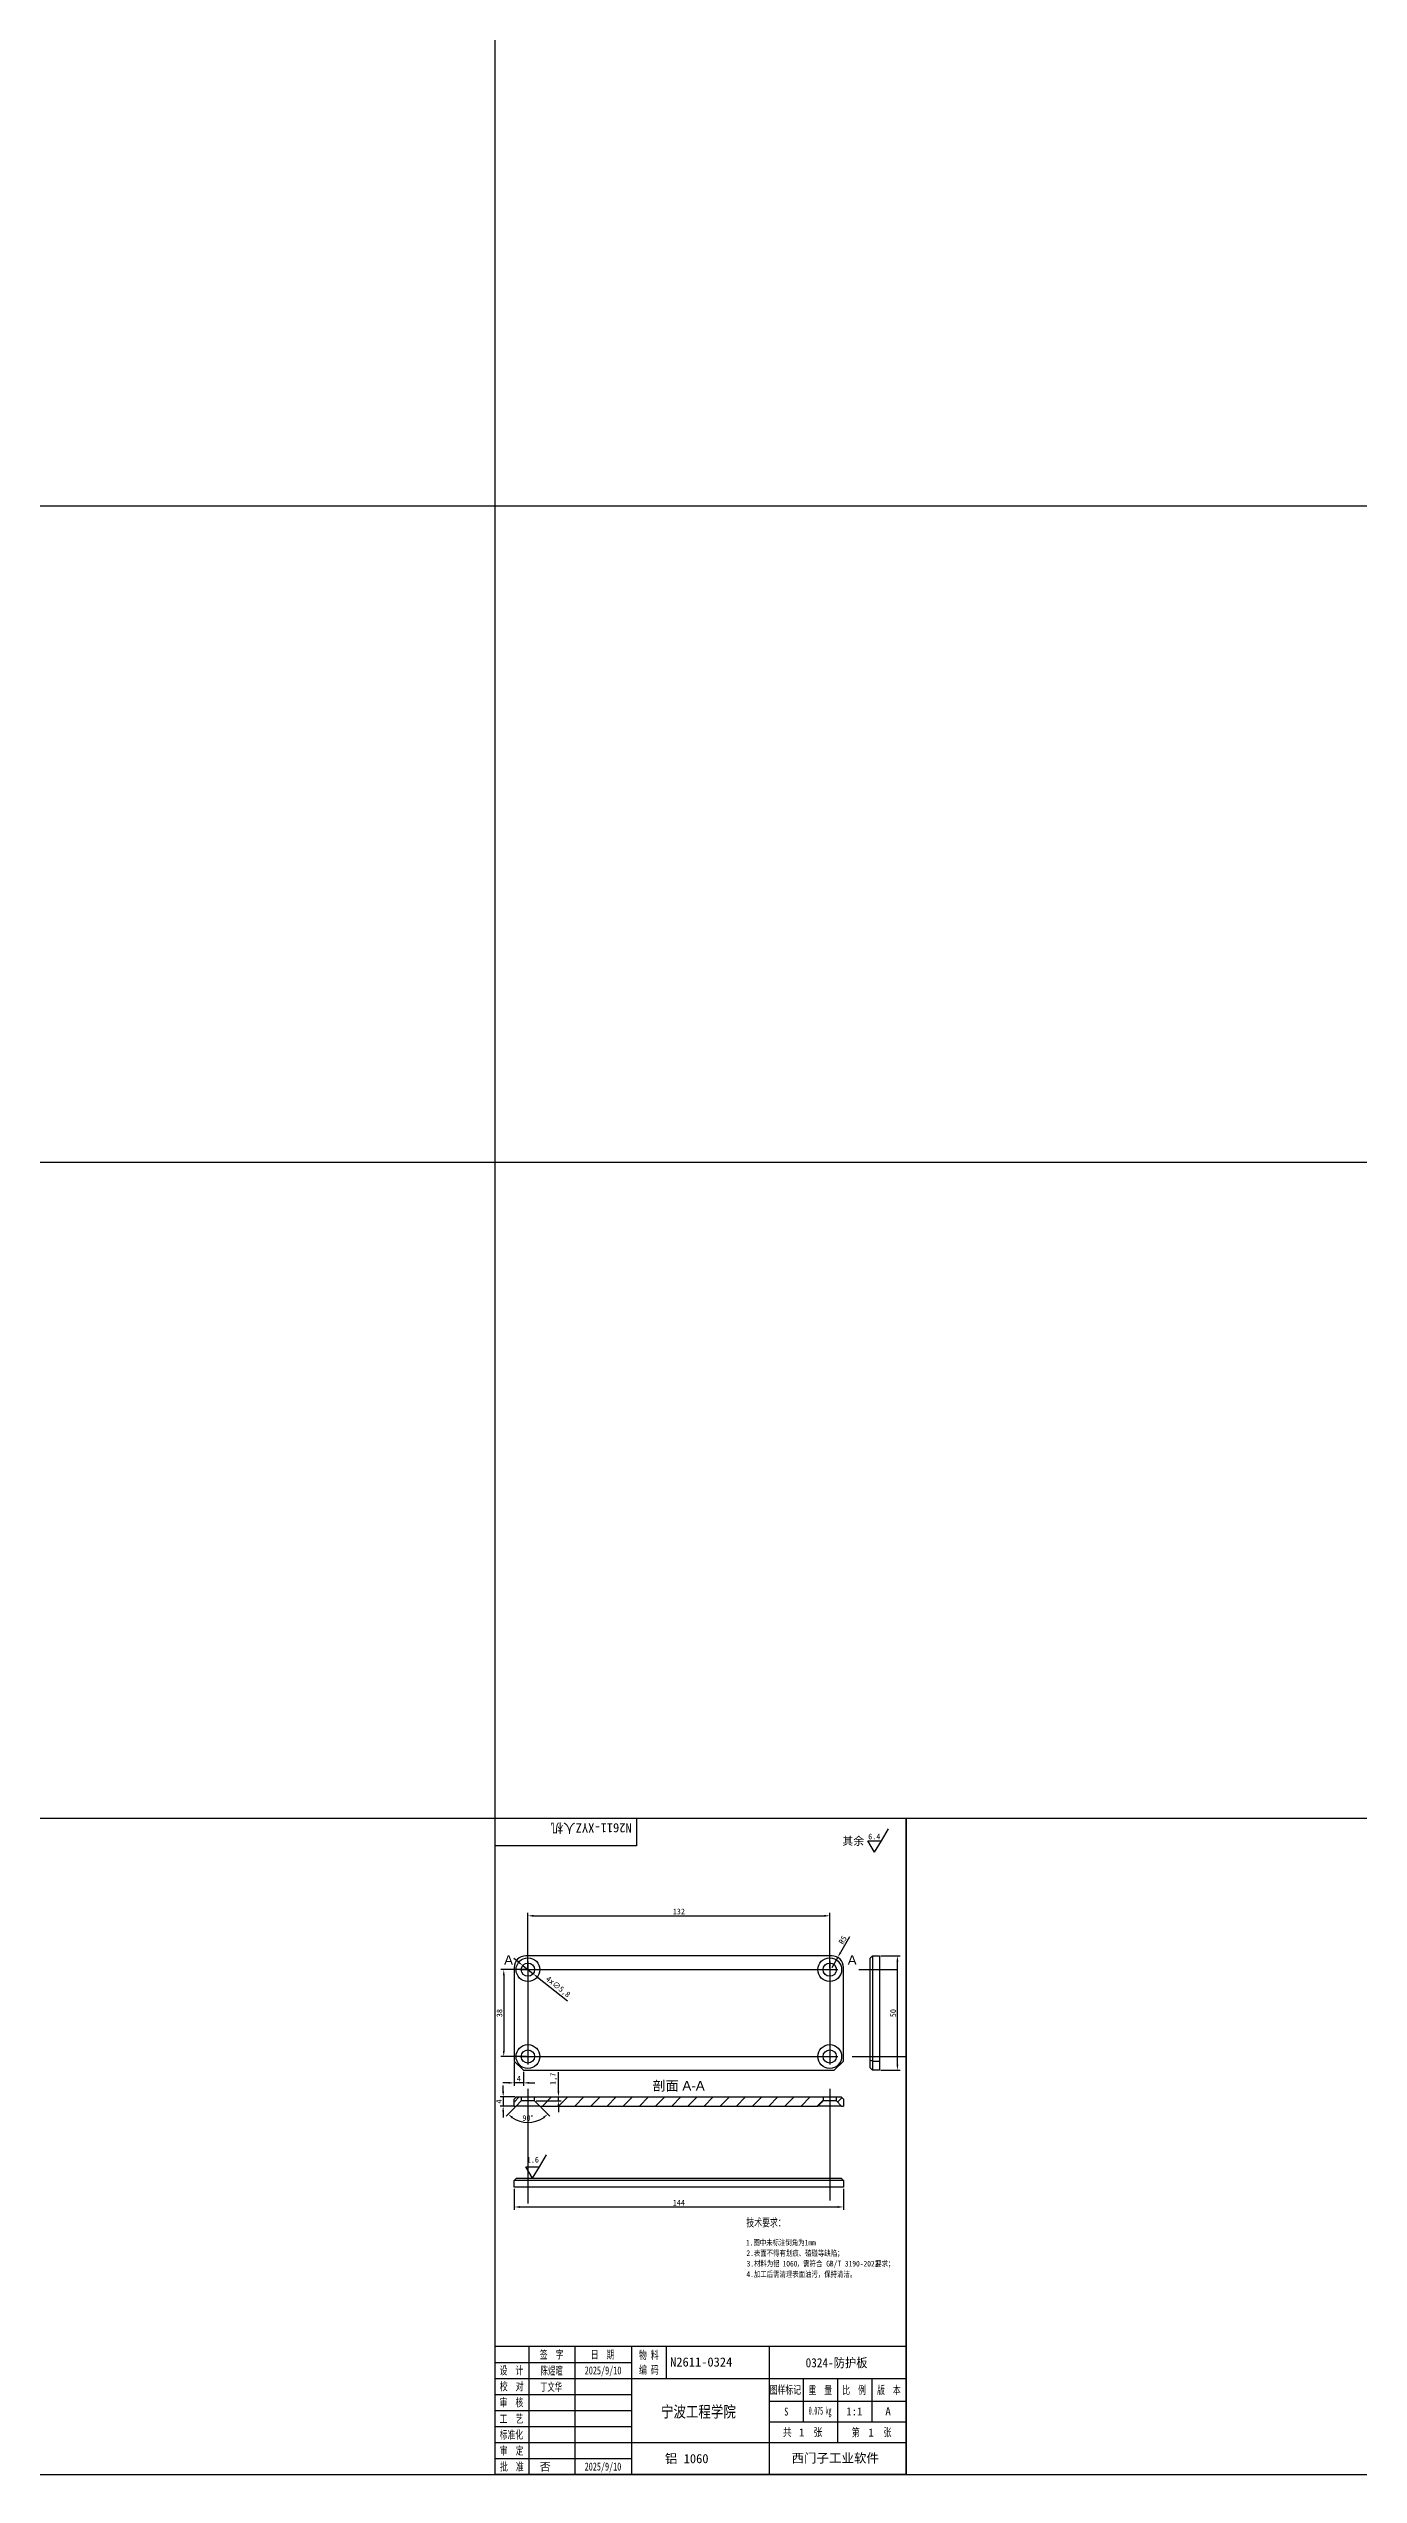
# Model space of a CAD drawing. Header units: millimetres. Extents: x 0 to 6044, y -1712 to 410.
# Drawn here: x 1949 to 2522, y -1712 to -651 of the extents above; entities that cross this region are included whole.
import ezdxf
from ezdxf.enums import TextEntityAlignment as Align
from ezdxf.lldxf.tags import DXFTag

# ---------------------------------------------------------------- set-up
doc = ezdxf.new("R2010")
doc.units = ezdxf.units.MM
for name, color, linetype in [('0324-防护板', 7, 'Continuous'), ('Default', 7, 'Continuous'), ('图框', 7, 'Continuous')]:
    doc.layers.add(name, color=color, linetype=linetype)
doc.styles.add('MtXpl_', font='SimSun.ttf')
doc.styles.add('MtXpl__1', font='')
doc.styles.add('SEACAD_Arial', font='arial.ttf')
doc.styles.get('MtXpl__1').set_extended_font_data('SimSun', bold=True)
tags = doc.linetypes.add('CENTER2', pattern=[28.575, 19.05, -3.175, 3.175, -3.175]).pattern_tags.tags
tags[10:11] = [DXFTag(74, 4), DXFTag(75, 0), DXFTag(340, '0'), DXFTag(46, 0.0), DXFTag(50, 0.0), DXFTag(44, 0.0), DXFTag(45, 0.0)]
tags[8:9] = [DXFTag(74, 4), DXFTag(75, 0), DXFTag(340, '0'), DXFTag(46, 0.0), DXFTag(50, 0.0), DXFTag(44, 0.0), DXFTag(45, 0.0)]
tags[6:7] = [DXFTag(74, 4), DXFTag(75, 0), DXFTag(340, '0'), DXFTag(46, 0.0), DXFTag(50, 0.0), DXFTag(44, 0.0), DXFTag(45, 0.0)]
tags[4:5] = [DXFTag(74, 4), DXFTag(75, 0), DXFTag(340, '0'), DXFTag(46, 0.0), DXFTag(50, 0.0), DXFTag(44, 0.0), DXFTag(45, 0.0)]
pattern_1 = [(45, (2119, -1716.945), (-3.53553, 3.53553), [])]

# ---------------------------------------------------------------- blocks, each defined once
blk = doc.blocks.new('SE4')
at = {"color": 7, "linetype": 'Continuous', "style": 'SEACAD_Arial'}
blk.add_text('A', height=4.2, dxfattribs=at).set_placement((29.1, 232.1), align=Align.TOP_LEFT)
blk = doc.blocks.new('SE5')
at = {"color": 7, "linetype": 'Continuous', "style": 'SEACAD_Arial'}
blk.add_text('A', height=4.2, dxfattribs=at).set_placement((179.4, 232.1), align=Align.TOP_LEFT)

msp = doc.modelspace()

# ---------------------------------------------------------------- hatches: boundary and pattern name
at = {"layer": '0324-防护板', "linetype": 'Continuous'}
h = msp.add_hatch(dxfattribs=at)
h.set_pattern_fill('LINE', scale=1.574803, angle=45, style=0)
h.set_pattern_definition(pattern_1)
h.paths.add_polyline_path([(2153.546, -1546.831), (2152.546, -1547.831), (2152.546, -1550.831), (2153.346, -1550.831), (2155.646, -1548.531), (2155.646, -1546.831)])
h = msp.add_hatch(dxfattribs=at)
h.set_pattern_fill('LINE', scale=1.574803, angle=45, style=0)
h.set_pattern_definition(pattern_1)
h.paths.add_polyline_path([(2161.446, -1548.531), (2163.746, -1550.831), (2285.346, -1550.831), (2287.646, -1548.531), (2287.646, -1546.831), (2161.446, -1546.831)])
h = msp.add_hatch(dxfattribs=at)
h.set_pattern_fill('LINE', scale=1.574803, angle=45, style=0)
h.set_pattern_definition(pattern_1)
h.paths.add_polyline_path([(2296.546, -1547.831), (2295.546, -1546.831), (2293.446, -1546.831), (2293.446, -1548.531), (2295.746, -1550.831), (2296.546, -1550.831)])

# ---------------------------------------------------------------- linework, layer by layer
for p, q in [((2144, 10.027), (2144, -1711.945)), ((1754, -850.945), (3395.108, -850.945)), ((1754, -1137.973), (4874, -1137.973)), ((1934, -1424.945), (2144, -1424.945)), ((2144, -1424.945), (2144, -1711.945)), ((2144, -1424.945), (2534, -1424.945)), ((1754, -1711.945), (4874, -1711.945))]:
    msp.add_line(p, q)
at = {"color": 4}
for p, q in [((2313.162, -1434.79), (2316.249, -1429.645)), ((2307.162, -1434.79), (2313.162, -1434.79)), ((2310.162, -1439.79), (2307.162, -1434.79)), ((2310.162, -1439.79), (2313.162, -1434.79)), ((2158.546, -1490.543), (2158.546, -1466.364)), ((2161.046, -1467.614), (2288.046, -1467.614)), ((2290.546, -1490.543), (2290.546, -1466.364)), ((2299.218, -1476.796), (2295.278, -1483.663)), ((2312.874, -1485.168), (2321.407, -1485.168)), ((2157.921, -1491.168), (2146.707, -1491.168)), ((2147.957, -1493.668), (2147.957, -1526.668)), ((2154.318, -1487.81), (2152.36, -1486.255)), ((2156.275, -1489.365), (2160.817, -1492.972)), ((2175.825, -1504.893), (2162.774, -1494.527)), ((2291.546, -1490.168), (2294.034, -1485.831)), ((2320.157, -1532.668), (2320.157, -1487.668)), ((2157.921, -1529.168), (2146.707, -1529.168)), ((2152.546, -1531.793), (2152.546, -1541.921)), ((2156.546, -1535.793), (2156.546, -1541.921)), ((2171.866, -1544.331), (2171.866, -1535.998)), ((2312.874, -1535.168), (2321.407, -1535.168)), ((2152.921, -1546.831), (2146.456, -1546.831)), ((2150.046, -1540.671), (2147.546, -1540.671)), ((2147.706, -1544.331), (2147.706, -1541.831)), ((2147.706, -1546.831), (2147.706, -1550.831)), ((2156.546, -1540.671), (2152.546, -1540.671)), ((2159.046, -1540.671), (2161.546, -1540.671)), ((2162.071, -1546.831), (2173.116, -1546.831)), ((2162.071, -1548.531), (2173.116, -1548.531)), ((2171.866, -1548.531), (2171.866, -1546.831)), ((2152.721, -1550.831), (2146.456, -1550.831)), ((2147.706, -1553.331), (2147.706, -1555.831)), ((2152.904, -1551.273), (2148.961, -1555.217)), ((2164.188, -1551.273), (2168.131, -1555.217)), ((2171.866, -1551.031), (2171.866, -1553.531)), ((2157.546, -1577.343), (2163.546, -1577.343)), ((2160.546, -1582.343), (2157.546, -1577.343)), ((2160.546, -1582.343), (2163.546, -1577.343)), ((2163.546, -1577.343), (2166.633, -1572.198)), ((2152.546, -1586.968), (2152.546, -1596.21)), ((2296.546, -1586.968), (2296.546, -1596.21)), ((2155.046, -1594.96), (2294.046, -1594.96))]:
    msp.add_line(p, q, dxfattribs=at)
msp.add_arc((2158.546, -1545.631), 12.306, 236.660148, 303.339852, dxfattribs=at)
for points in [[(2161.046, -1467.197), (2161.046, -1468.031), (2158.546, -1467.614)], [(2288.046, -1467.197), (2288.046, -1468.031), (2290.546, -1467.614)], [(2294.917, -1483.455), (2295.64, -1483.87), (2294.034, -1485.831)], [(2319.74, -1487.668), (2320.573, -1487.668), (2320.157, -1485.168)], [(2147.541, -1493.668), (2148.374, -1493.668), (2147.957, -1491.168)], [(2154.577, -1487.483), (2154.059, -1488.136), (2156.275, -1489.365)], [(2163.034, -1494.201), (2162.515, -1494.853), (2160.817, -1492.972)], [(2147.541, -1526.668), (2148.374, -1526.668), (2147.957, -1529.168)], [(2319.74, -1532.668), (2320.573, -1532.668), (2320.157, -1535.168)], [(2147.289, -1544.331), (2148.123, -1544.331), (2147.706, -1546.831)], [(2150.046, -1540.254), (2150.046, -1541.088), (2152.546, -1540.671)], [(2159.046, -1540.254), (2159.046, -1541.088), (2156.546, -1540.671)], [(2171.449, -1544.331), (2172.283, -1544.331), (2171.866, -1546.831)], [(2171.449, -1551.031), (2172.283, -1551.031), (2171.866, -1548.531)], [(2147.289, -1553.331), (2148.123, -1553.331), (2147.706, -1550.831)], [(2151.52, -1556.235), (2152.046, -1555.589), (2149.845, -1554.333)], [(2165.046, -1555.589), (2165.573, -1556.235), (2167.248, -1554.333)], [(2155.046, -1594.543), (2155.046, -1595.377), (2152.546, -1594.96)], [(2294.046, -1594.543), (2294.046, -1595.377), (2296.546, -1594.96)]]:
    msp.add_solid(points, dxfattribs=at)
at = {"layer": '0324-防护板', "color": 7, "linetype": 'Continuous'}
for p, q in [((2291.546, -1485.168), (2157.546, -1485.168)), ((2308.249, -1486.168), (2309.249, -1485.168)), ((2309.249, -1485.168), (2312.249, -1485.168)), ((2309.249, -1485.168), (2309.249, -1490.168)), ((2312.249, -1485.168), (2312.249, -1490.168)), ((2152.546, -1490.168), (2152.546, -1531.168)), ((2296.546, -1531.168), (2296.546, -1490.168)), ((2308.249, -1490.168), (2308.249, -1486.168)), ((2308.249, -1530.754), (2308.249, -1490.168)), ((2309.249, -1490.168), (2309.249, -1531.168)), ((2312.249, -1490.168), (2312.249, -1531.168)), ((2152.546, -1531.168), (2156.546, -1535.168)), ((2156.546, -1535.168), (2292.546, -1535.168)), ((2292.546, -1535.168), (2296.546, -1531.168)), ((2308.249, -1534.168), (2308.249, -1530.754)), ((2309.249, -1531.168), (2308.249, -1530.754)), ((2309.249, -1535.168), (2308.249, -1534.168)), ((2309.249, -1531.168), (2312.249, -1531.168)), ((2309.249, -1531.168), (2309.249, -1535.168)), ((2312.249, -1535.168), (2309.249, -1535.168)), ((2312.249, -1531.168), (2312.249, -1535.168)), ((2153.546, -1546.831), (2152.546, -1547.831)), ((2152.546, -1550.831), (2152.546, -1547.831)), ((2155.646, -1548.531), (2153.346, -1550.831)), ((2153.546, -1546.831), (2155.646, -1546.831)), ((2155.646, -1546.831), (2161.446, -1546.831)), ((2155.646, -1546.831), (2155.646, -1548.531)), ((2161.446, -1548.531), (2155.646, -1548.531)), ((2161.446, -1548.531), (2161.446, -1546.831)), ((2161.446, -1546.831), (2287.646, -1546.831)), ((2163.746, -1550.831), (2161.446, -1548.531)), ((2287.646, -1548.531), (2285.346, -1550.831)), ((2287.646, -1546.831), (2293.446, -1546.831)), ((2287.646, -1546.831), (2287.646, -1548.531)), ((2293.446, -1548.531), (2287.646, -1548.531)), ((2293.446, -1546.831), (2295.546, -1546.831)), ((2293.446, -1548.531), (2293.446, -1546.831)), ((2295.746, -1550.831), (2293.446, -1548.531)), ((2296.546, -1547.831), (2295.546, -1546.831)), ((2296.546, -1547.831), (2296.546, -1550.831)), ((2152.546, -1550.831), (2153.346, -1550.831)), ((2163.746, -1550.831), (2153.346, -1550.831)), ((2163.746, -1550.831), (2285.346, -1550.831)), ((2295.746, -1550.831), (2285.346, -1550.831)), ((2295.746, -1550.831), (2296.546, -1550.831)), ((2152.546, -1583.343), (2153.546, -1582.343)), ((2152.546, -1586.343), (2152.546, -1583.343)), ((2157.546, -1583.343), (2152.546, -1583.343)), ((2157.546, -1586.343), (2152.546, -1586.343)), ((2153.546, -1582.343), (2157.546, -1582.343)), ((2157.546, -1582.343), (2291.546, -1582.343)), ((2291.546, -1583.343), (2157.546, -1583.343)), ((2291.546, -1586.343), (2157.546, -1586.343)), ((2291.546, -1582.343), (2295.546, -1582.343)), ((2296.546, -1583.343), (2291.546, -1583.343)), ((2296.546, -1586.343), (2291.546, -1586.343)), ((2295.546, -1582.343), (2296.546, -1583.343)), ((2296.546, -1583.343), (2296.546, -1586.343))]:
    msp.add_line(p, q, dxfattribs=at)
for centre, radius in [((2158.546, -1491.168), 5.2), ((2158.546, -1491.168), 2.9), ((2290.546, -1491.168), 5.2), ((2290.546, -1491.168), 2.9), ((2158.546, -1529.168), 5.2), ((2158.546, -1529.168), 2.9), ((2290.546, -1529.168), 5.2), ((2290.546, -1529.168), 2.9)]:
    msp.add_circle(centre, radius, dxfattribs=at)
for centre, start, end in [((2157.546, -1490.168), 90, 180), ((2291.546, -1490.168), 0, 90)]:
    msp.add_arc(centre, 5, start, end, dxfattribs=at)
at = {"layer": 'Default', "color": 7, "linetype": 'CENTER2'}
for p, q in [((2155.046, -1491.168), (2294.046, -1491.168)), ((2158.546, -1487.668), (2158.546, -1532.668)), ((2290.546, -1487.668), (2290.546, -1532.668)), ((2303.266, -1491.168), (2320.157, -1491.168)), ((2155.046, -1529.168), (2294.046, -1529.168)), ((2300.432, -1529.168), (2323.714, -1529.168)), ((2158.546, -1543.331), (2158.546, -1593.467)), ((2290.546, -1543.331), (2290.546, -1592.119))]:
    msp.add_line(p, q, dxfattribs=at)
at = {"layer": 'Default', "color": 7, "linetype": 'Continuous'}
for p, q in [((2144, -1662.945), (2204, -1662.945)), ((2159, -1655.945), (2159, -1711.945)), ((2179, -1655.945), (2179, -1711.945)), ((2219, -1655.945), (2219, -1669.945)), ((2144, -1669.945), (2324, -1669.945)), ((2294, -1669.942), (2294, -1697.945)), ((2144, -1676.945), (2204, -1676.945)), ((2264, -1688.942), (2324, -1688.942))]:
    msp.add_line(p, q, dxfattribs=at)
at = {"layer": '图框', "color": 7, "linetype": 'Continuous'}
for p, q in [((2144, -1424.945), (2324, -1424.945)), ((2206, -1424.945), (2206, -1436.945)), ((2324, -1424.945), (2324, -1711.945)), ((2324, -1711.945), (2324, -1424.945)), ((2206, -1436.945), (2144, -1436.945)), ((2324, -1655.945), (2144, -1655.945)), ((2204, -1711.945), (2204, -1655.945)), ((2264, -1655.945), (2264, -1711.945)), ((2264, -1669.945), (2324, -1669.945)), ((2279, -1669.942), (2279, -1688.942)), ((2309, -1669.942), (2309, -1688.942)), ((2144, -1683.945), (2204, -1683.945)), ((2264, -1679.945), (2324, -1679.945)), ((2144, -1690.945), (2204, -1690.945)), ((2144, -1697.945), (2324, -1697.945)), ((2144, -1704.945), (2204, -1704.945)), ((2324, -1711.945), (2144, -1711.945))]:
    msp.add_line(p, q, dxfattribs=at)

# ---------------------------------------------------------------- block references
at = {"layer": 'Default'}
for name in ['SE4', 'SE5']:
    msp.add_blockref(name, (2119, -1716.945), dxfattribs=at)

# ---------------------------------------------------------------- texts
at = {"color": 4}
for s, p in [('6.4', (2307.37, -1434.192)), ('1.6', (2158.006, -1575.525))]:
    msp.add_text(s, height=2.5, dxfattribs=at).set_placement(p)
at = {"color": 4, "style": 'MtXpl_'}
msp.add_text('其余', height=3.5, dxfattribs=at).set_placement((2296.061, -1436.651))
at = {"color": 40, "true_color": 0xf8d731, "style": 'MtXpl_', "width": 0.8}
for s, p in [('1.图中未标注倒角为1mm', (2253.884, -1611.771)), ('4.加工后需清理表面油污，保持清洁。', (2254.112, -1625.6)), ('2.表面不得有划痕、磕碰等缺陷；', (2254.112, -1616.386)), ('3.材料为铝 ', (2254.179, -1620.986)), ('1060', (2269.911, -1620.986)), ('，需符合 ', (2276.126, -1620.986)), ('GB/T 3190-2022 ', (2288.998, -1620.986)), ('要求；', (2310.431, -1620.986))]:
    msp.add_text(s, height=2.5, dxfattribs=at).set_placement(p)
at = {"color": 4, "char_height": 2.5, "attachment_point": 5}
for s, insert in [('132', (2224.546, -1465.739)), ('4', (2154.546, -1538.796)), ('90°', (2158.546, -1556.062)), ('144', (2224.546, -1593.085))]:
    msp.add_mtext(s, dxfattribs=dict(at, insert=insert))
for s, insert, rotation in [('R5', (2296.243, -1478.212), 60.158084), ('4x∅5,8', (2171.574, -1498.856), 321.539614), ('38', (2146.082, -1510.168), 90), ('50', (2318.282, -1510.168), 90), ('1,7', (2169.783, -1538.915), 90), ('4', (2145.831, -1548.831), 90)]:
    msp.add_mtext(s, dxfattribs=dict(at, insert=insert, rotation=rotation))
at = {"layer": 'Default', "color": 7, "linetype": 'Continuous', "style": 'SEACAD_Arial'}
msp.add_text('剖面 A-A', height=4.2, dxfattribs=at).set_placement((2212.996, -1539.831), align=Align.TOP_LEFT)
at = {"layer": 'Default', "color": 7, "style": 'MtXpl_', "width": 0.7}
msp.add_text('技术要求：', height=3.5, dxfattribs=at).set_placement((2254.096, -1603.524))
at = {"layer": '图框', "color": 7, "style": 'MtXpl_'}
for s, width, p in [('设  计', 0.7, (2146.128, -1668.211)), ('签  字', 0.7, (2163.723, -1661.271)), ('日  期', 0.7, (2185.989, -1661.219)), ('物 料', 0.7, (2207.115, -1661.487)), ('编 码', 0.7, (2207.128, -1667.926)), ('校  对', 0.7, (2146.249, -1675.182)), ('图样标记', 0.7, (2264.277, -1676.666)), ('重  量', 0.7, (2281.242, -1676.822)), ('比  例', 0.7, (2296.014, -1676.801)), ('版  本', 0.7, (2311.247, -1676.735)), ('工  艺', 0.7, (2146.169, -1689.368)), ('审  核', 0.7, (2146.155, -1682.206)), ('S', 0.7, (2270.65, -1686.194)), ('标准化', 0.7, (2146.166, -1696.287)), ('共     张', 0.8, (2270.001, -1695.212)), ('第      张', 0.7, (2300.199, -1695.265)), ('批  准', 0.7, (2146.345, -1710.291)), ('审  定', 0.7, (2146.186, -1703.302))]:
    msp.add_text(s, height=3.5, dxfattribs=dict(at, width=width)).set_placement(p)
at = {"layer": '图框', "color": 7, "style": 'MtXpl__1'}
msp.add_text('西门子工业软件', height=4, dxfattribs=at).set_placement((2273.859, -1706.733))
at = {"layer": '图框', "color": 7, "linetype": 'Continuous', "insert": (2186.222, -1431.202), "char_height": 4, "attachment_point": 2, "rotation": 180}
msp.add_mtext('{\\pxsm0.9;\\f宋体|b0||i0||c0|p34;\\W1.;N2611-XYZ人机\\P}', dxfattribs=at)
at = {"layer": '图框', "color": 7, "linetype": 'Continuous'}
for s, insert, char_height, attachment_point in [('{\\pxsm0.9;\\f宋体|b0||i0||c0|p34;\\W0.6507936508;陈煜暄\\P}', (2168.939, -1664.77), 3.5, 2), ('{\\pxsm0.9;\\f宋体|b0||i0||c0|p34;\\W0.6507936508;2025/9/10\\P}', (2191.397, -1664.681), 3.5, 2), ('{\\pxsm0.9;\\f宋体|b0||i0||c0|p34;\\W1.;N2611-0324\\P}', (2234.325, -1660.747), 4, 2), ('{\\pxsm0.9;\\f宋体|b0||i0||c0|p34;\\W0.9034880483;0324-防护板\\P}', (2293.531, -1661.068), 4, 2), ('{\\pxsm0.9;\\f宋体|b0||i0||c0|p34;\\W0.6507936508;丁文华\\P}', (2168.682, -1671.932), 3.5, 2), ('{\\pxsm0.9;\\f宋体|b0||i0||c0|p34;\\W0.7996880969;宁波工程学院\\P}', (2233.106, -1681.977), 5, 2), ('{\\pxsm0.9;\\f宋体|b0||i0||c0|p34;\\W0.4338673331;0.075 kg\\P}', (2286.353, -1682.269), 3.5, 2), ('{\\pxsm0.9;\\f宋体|b0||i0||c0|p34;\\W1.;1:1\\P}', (2301.332, -1682.581), 3.5, 2), ('{\\pxsm0.9;\\f宋体|b0||i0||c0|p34;\\W1.;A\\P}', (2316.073, -1682.527), 3.5, 2), ('{\\pxsm0.9;\\f宋体|b0||i0||c0|p34;\\W1.;1\\P}', (2279.497, -1691.796), 3.5, 3), ('{\\pxsm0.9;\\f宋体|b0||i0||c0|p34;\\W1.;1\\P}', (2308.637, -1691.869), 3.5, 2), ('{\\pxsm0.9;\\f宋体|b0||i0||c0|p34;\\W1.;否\\P}', (2166.086, -1706.797), 3.5, 2), ('{\\pxsm0.9;\\f宋体|b0||i0||c0|p34;\\W0.6507936508;2025/9/10\\P}', (2191.361, -1706.72), 3.5, 2), ('{\\pxsm0.9;\\f宋体|b0||i0||c0|p34;\\W1.;铝 1060\\P}', (2228.007, -1702.998), 4, 2)]:
    msp.add_mtext(s, dxfattribs=dict(at, insert=insert, char_height=char_height, attachment_point=attachment_point))

doc.saveas('drawing.dxf')
